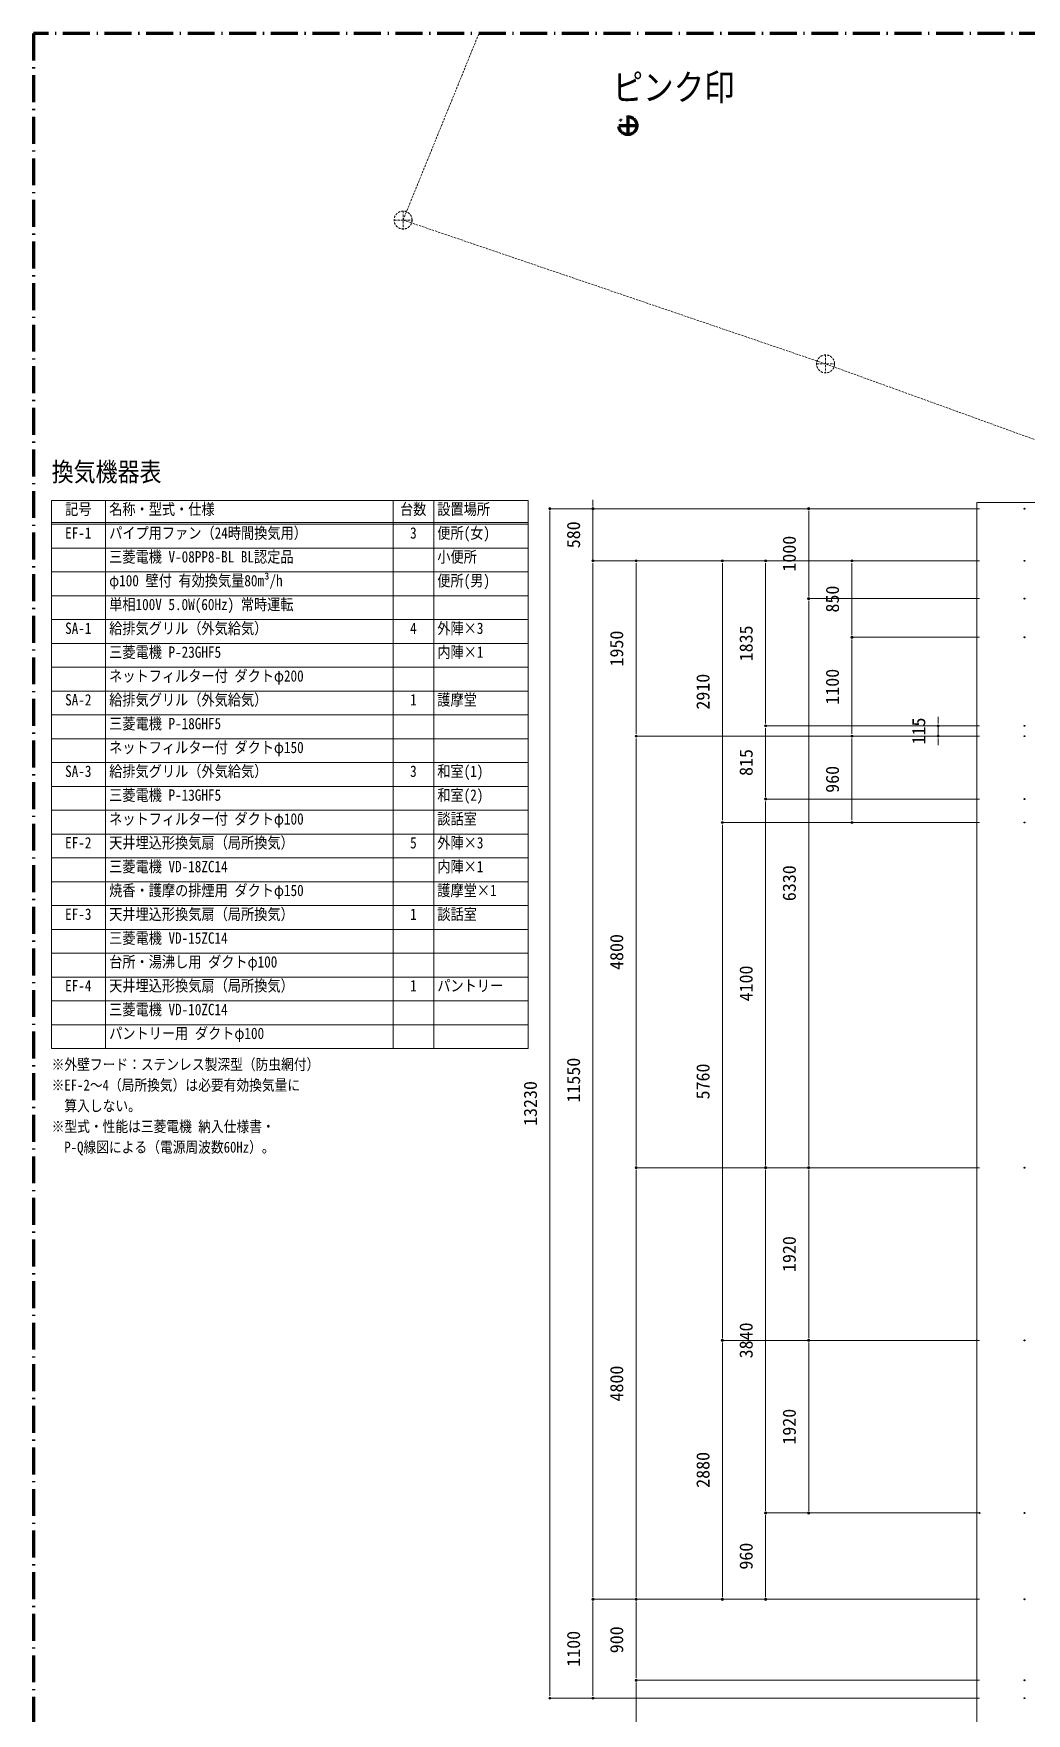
# Model space of a CAD drawing. Units: millimetres at full size. Extents: x -21029 to 20237, y -14043 to 14043.
# Drawn here: x -20201 to -9157, y -4640 to 14043 of the extents above; entities that cross this region are included whole.
import ezdxf
from ezdxf.enums import TextEntityAlignment as Align

# ---------------------------------------------------------------- set-up
doc = ezdxf.new("R2010")
doc.units = ezdxf.units.MM
doc.header["$LTSCALE"] = 50
doc.header["$PDMODE"] = 32
doc.header["$PDSIZE"] = 10
doc.linetypes.add('DASHED_DOTTED', pattern=[9.25, 6, -1.5, 0.25, -1.5])
doc.linetypes.add('USER12', pattern=[0.75, 0.5, -0.25])
for name, color, linetype, lineweight in [('0-9_HARI', 7, 'Continuous', 15), ('1-1_SUNPO', 7, 'Continuous', 15), ('1-6_WAKU', 1, 'DASHED_DOTTED', 80), ('1-7_画層2', 7, 'DASHED_DOTTED', 80), ('1-A_画層1', 7, 'USER12', 18), ('1-D_CONCRETE', 7, 'Continuous', 18), ('2-6_機器表', 7, 'Continuous', 15)]:
    doc.layers.add(name, color=color, linetype=linetype, lineweight=lineweight)
doc.layers.add('1-2_DEFPOINTS', color=7, linetype='Continuous')
doc.styles.add('ＭＳ ゴシック', font='')
doc.styles.get('ＭＳ ゴシック').set_extended_font_data('MS Gothic')

# ---------------------------------------------------------------- blocks, each defined once
blk = doc.blocks.new('_Dot')
at = {"layer": '0-9_HARI'}
for p, q in [((-0.5, 0), (-1, 0)), ((0.25, 0), (-0.25, 0))]:
    blk.add_line(p, q, dxfattribs=at)
blk.add_circle((0, 0), 0.25, dxfattribs=at)
blk = doc.blocks.new('D62')
at = {"layer": '1-1_SUNPO'}
for p, q in [((10540, 23170), (5760, 23170)), ((5760, 9990), (5760, 23120)), ((10540, 9940), (5760, 9940))]:
    blk.add_line(p, q, dxfattribs=at)
at = {"layer": '1-2_DEFPOINTS'}
for p in [(5760, 23170), (11040, 23170), (11040, 9940)]:
    blk.add_point(p, dxfattribs=at)
at = {"layer": '1-1_SUNPO', "xscale": 50, "yscale": 50}
for p, rotation in [((5760, 23170), 90), ((5760, 9940), 270)]:
    blk.add_blockref('_Dot', p, dxfattribs=dict(at, rotation=rotation))
at = {"layer": '1-1_SUNPO', "style": 'ＭＳ ゴシック'}
blk.add_text('13230', height=146.6, rotation=90, dxfattribs=at).set_placement((5660, 16305), align=Align.BOTTOM_LEFT)
blk = doc.blocks.new('D63')
at = {"layer": '1-1_SUNPO'}
for p, q in [((10540, 11040), (6240, 11040)), ((6240, 9990), (6240, 10990)), ((10540, 9940), (6240, 9940))]:
    blk.add_line(p, q, dxfattribs=at)
at = {"layer": '1-2_DEFPOINTS'}
for p in [(6240, 11040), (11040, 11040), (11040, 9940)]:
    blk.add_point(p, dxfattribs=at)
at = {"layer": '1-1_SUNPO', "xscale": 50, "yscale": 50}
for p, rotation in [((6240, 11040), 90), ((6240, 9940), 270)]:
    blk.add_blockref('_Dot', p, dxfattribs=dict(at, rotation=rotation))
at = {"layer": '1-1_SUNPO', "style": 'ＭＳ ゴシック'}
blk.add_text('1100', height=146.6, rotation=90, dxfattribs=at).set_placement((6140, 10290), align=Align.BOTTOM_LEFT)
blk = doc.blocks.new('D64')
at = {"layer": '1-1_SUNPO'}
for p, q in [((10540, 22590), (6240, 22590)), ((6240, 11090), (6240, 22540)), ((10540, 11040), (6240, 11040))]:
    blk.add_line(p, q, dxfattribs=at)
at = {"layer": '1-2_DEFPOINTS'}
for p in [(6240, 22590), (11040, 22590), (11040, 11040)]:
    blk.add_point(p, dxfattribs=at)
at = {"layer": '1-1_SUNPO', "xscale": 50, "yscale": 50}
for p, rotation in [((6240, 22590), 90), ((6240, 11040), 270)]:
    blk.add_blockref('_Dot', p, dxfattribs=dict(at, rotation=rotation))
at = {"layer": '1-1_SUNPO', "style": 'ＭＳ ゴシック'}
blk.add_text('11550', height=146.6, rotation=90, dxfattribs=at).set_placement((6140, 16565), align=Align.BOTTOM_LEFT)
blk = doc.blocks.new('D65')
at = {"layer": '1-1_SUNPO'}
for p, q in [((6240, 23220), (6240, 23270)), ((10540, 23170), (6240, 23170)), ((6240, 22590), (6240, 23170)), ((10540, 22590), (6240, 22590)), ((6240, 22540), (6240, 22490))]:
    blk.add_line(p, q, dxfattribs=at)
at = {"layer": '1-2_DEFPOINTS'}
for p in [(6240, 23170), (11040, 23170), (11040, 22590)]:
    blk.add_point(p, dxfattribs=at)
at = {"layer": '1-1_SUNPO', "xscale": 50, "yscale": 50}
for p, rotation in [((6240, 23170), 270), ((6240, 22590), 90)]:
    blk.add_blockref('_Dot', p, dxfattribs=dict(at, rotation=rotation))
at = {"layer": '1-1_SUNPO', "style": 'ＭＳ ゴシック'}
blk.add_text('580', height=146.6, rotation=90, dxfattribs=at).set_placement((6140, 22730), align=Align.BOTTOM_LEFT)
blk = doc.blocks.new('D66')
at = {"layer": '1-1_SUNPO'}
for p, q in [((10540, 15840), (6720, 15840)), ((6720, 11090), (6720, 15790)), ((10540, 11040), (6720, 11040))]:
    blk.add_line(p, q, dxfattribs=at)
at = {"layer": '1-2_DEFPOINTS'}
for p in [(6720, 15840), (11040, 15840), (11040, 11040)]:
    blk.add_point(p, dxfattribs=at)
at = {"layer": '1-1_SUNPO', "xscale": 50, "yscale": 50}
for p, rotation in [((6720, 15840), 90), ((6720, 11040), 270)]:
    blk.add_blockref('_Dot', p, dxfattribs=dict(at, rotation=rotation))
at = {"layer": '1-1_SUNPO', "style": 'ＭＳ ゴシック'}
blk.add_text('4800', height=146.6, rotation=90, dxfattribs=at).set_placement((6620, 13240), align=Align.BOTTOM_LEFT)
blk = doc.blocks.new('D67')
at = {"layer": '1-1_SUNPO'}
for p, q in [((10540, 20640), (6720, 20640)), ((6720, 15890), (6720, 20590)), ((10540, 15840), (6720, 15840))]:
    blk.add_line(p, q, dxfattribs=at)
at = {"layer": '1-2_DEFPOINTS'}
for p in [(6720, 20640), (11040, 20640), (11040, 15840)]:
    blk.add_point(p, dxfattribs=at)
at = {"layer": '1-1_SUNPO', "xscale": 50, "yscale": 50}
for p, rotation in [((6720, 20640), 90), ((6720, 15840), 270)]:
    blk.add_blockref('_Dot', p, dxfattribs=dict(at, rotation=rotation))
at = {"layer": '1-1_SUNPO', "style": 'ＭＳ ゴシック'}
blk.add_text('4800', height=146.6, rotation=90, dxfattribs=at).set_placement((6620, 18040), align=Align.BOTTOM_LEFT)
blk = doc.blocks.new('D68')
at = {"layer": '1-1_SUNPO'}
for p, q in [((10540, 22590), (6720, 22590)), ((6720, 20690), (6720, 22540)), ((10540, 20640), (6720, 20640))]:
    blk.add_line(p, q, dxfattribs=at)
at = {"layer": '1-2_DEFPOINTS'}
for p in [(6720, 22590), (11040, 22590), (11040, 20640)]:
    blk.add_point(p, dxfattribs=at)
at = {"layer": '1-1_SUNPO', "xscale": 50, "yscale": 50}
for p, rotation in [((6720, 22590), 90), ((6720, 20640), 270)]:
    blk.add_blockref('_Dot', p, dxfattribs=dict(at, rotation=rotation))
at = {"layer": '1-1_SUNPO', "style": 'ＭＳ ゴシック'}
blk.add_text('1950', height=146.6, rotation=90, dxfattribs=at).set_placement((6620, 21415), align=Align.BOTTOM_LEFT)
blk = doc.blocks.new('D69')
at = {"layer": '1-1_SUNPO'}
for p, q in [((10540, 10140), (6720, 10140)), ((6720, 8440), (6720, 10090)), ((10540, 8390), (6720, 8390))]:
    blk.add_line(p, q, dxfattribs=at)
at = {"layer": '1-2_DEFPOINTS'}
for p in [(6720, 10140), (11040, 10140), (11040, 8390)]:
    blk.add_point(p, dxfattribs=at)
at = {"layer": '1-1_SUNPO', "xscale": 50, "yscale": 50}
for p, rotation in [((6720, 10140), 90), ((6720, 8390), 270)]:
    blk.add_blockref('_Dot', p, dxfattribs=dict(at, rotation=rotation))
at = {"layer": '1-1_SUNPO', "style": 'ＭＳ ゴシック'}
blk.add_text('1750', height=146.6, rotation=90, dxfattribs=at).set_placement((6620, 9065), align=Align.BOTTOM_LEFT)
blk = doc.blocks.new('D70')
at = {"layer": '1-1_SUNPO'}
for p, q in [((10540, 11040), (6720, 11040)), ((6720, 10190), (6720, 10990)), ((10540, 10140), (6720, 10140))]:
    blk.add_line(p, q, dxfattribs=at)
at = {"layer": '1-2_DEFPOINTS'}
for p in [(6720, 11040), (11040, 11040), (11040, 10140)]:
    blk.add_point(p, dxfattribs=at)
at = {"layer": '1-1_SUNPO', "xscale": 50, "yscale": 50}
for p, rotation in [((6720, 11040), 90), ((6720, 10140), 270)]:
    blk.add_blockref('_Dot', p, dxfattribs=dict(at, rotation=rotation))
at = {"layer": '1-1_SUNPO', "style": 'ＭＳ ゴシック'}
blk.add_text('900', height=146.6, rotation=90, dxfattribs=at).set_placement((6620, 10440), align=Align.BOTTOM_LEFT)
blk = doc.blocks.new('D71')
at = {"layer": '1-1_SUNPO'}
for p, q in [((10540, 13920), (7680, 13920)), ((7680, 11090), (7680, 13870)), ((10540, 11040), (7680, 11040))]:
    blk.add_line(p, q, dxfattribs=at)
at = {"layer": '1-2_DEFPOINTS'}
for p in [(7680, 13920), (11040, 13920), (11040, 11040)]:
    blk.add_point(p, dxfattribs=at)
at = {"layer": '1-1_SUNPO', "xscale": 50, "yscale": 50}
for p, rotation in [((7680, 13920), 90), ((7680, 11040), 270)]:
    blk.add_blockref('_Dot', p, dxfattribs=dict(at, rotation=rotation))
at = {"layer": '1-1_SUNPO', "style": 'ＭＳ ゴシック'}
blk.add_text('2880', height=146.6, rotation=90, dxfattribs=at).set_placement((7580, 12280), align=Align.BOTTOM_LEFT)
blk = doc.blocks.new('D72')
at = {"layer": '1-1_SUNPO'}
for p, q in [((10540, 19680), (7680, 19680)), ((7680, 13970), (7680, 19630)), ((10540, 13920), (7680, 13920))]:
    blk.add_line(p, q, dxfattribs=at)
at = {"layer": '1-2_DEFPOINTS'}
for p in [(7680, 19680), (11040, 19680), (11040, 13920)]:
    blk.add_point(p, dxfattribs=at)
at = {"layer": '1-1_SUNPO', "xscale": 50, "yscale": 50}
for p, rotation in [((7680, 19680), 90), ((7680, 13920), 270)]:
    blk.add_blockref('_Dot', p, dxfattribs=dict(at, rotation=rotation))
at = {"layer": '1-1_SUNPO', "style": 'ＭＳ ゴシック'}
blk.add_text('5760', height=146.6, rotation=90, dxfattribs=at).set_placement((7580, 16600), align=Align.BOTTOM_LEFT)
blk = doc.blocks.new('D73')
at = {"layer": '1-1_SUNPO'}
for p, q in [((10540, 22590), (7680, 22590)), ((7680, 19730), (7680, 22540)), ((10540, 19680), (7680, 19680))]:
    blk.add_line(p, q, dxfattribs=at)
at = {"layer": '1-2_DEFPOINTS'}
for p in [(7680, 22590), (11040, 22590), (11040, 19680)]:
    blk.add_point(p, dxfattribs=at)
at = {"layer": '1-1_SUNPO', "xscale": 50, "yscale": 50}
for p, rotation in [((7680, 22590), 90), ((7680, 19680), 270)]:
    blk.add_blockref('_Dot', p, dxfattribs=dict(at, rotation=rotation))
at = {"layer": '1-1_SUNPO', "style": 'ＭＳ ゴシック'}
blk.add_text('2910', height=146.6, rotation=90, dxfattribs=at).set_placement((7580, 20935), align=Align.BOTTOM_LEFT)
blk = doc.blocks.new('D74')
at = {"layer": '1-1_SUNPO'}
for p, q in [((10540, 22590), (8160, 22590)), ((8160, 20805), (8160, 22540)), ((10540, 20755), (8160, 20755))]:
    blk.add_line(p, q, dxfattribs=at)
at = {"layer": '1-2_DEFPOINTS'}
for p in [(8160, 22590), (11040, 22590), (11040, 20755)]:
    blk.add_point(p, dxfattribs=at)
at = {"layer": '1-1_SUNPO', "xscale": 50, "yscale": 50}
for p, rotation in [((8160, 22590), 90), ((8160, 20755), 270)]:
    blk.add_blockref('_Dot', p, dxfattribs=dict(at, rotation=rotation))
at = {"layer": '1-1_SUNPO', "style": 'ＭＳ ゴシック'}
blk.add_text('1835', height=146.6, rotation=90, dxfattribs=at).set_placement((8060, 21472.5), align=Align.BOTTOM_LEFT)
blk = doc.blocks.new('D75')
at = {"layer": '1-1_SUNPO'}
for p, q in [((10540, 22170), (8640, 22170)), ((8640, 15890), (8640, 22120)), ((10540, 15840), (8640, 15840))]:
    blk.add_line(p, q, dxfattribs=at)
at = {"layer": '1-2_DEFPOINTS'}
for p in [(8640, 22170), (11040, 22170), (11040, 15840)]:
    blk.add_point(p, dxfattribs=at)
at = {"layer": '1-1_SUNPO', "xscale": 50, "yscale": 50}
for p, rotation in [((8640, 22170), 90), ((8640, 15840), 270)]:
    blk.add_blockref('_Dot', p, dxfattribs=dict(at, rotation=rotation))
at = {"layer": '1-1_SUNPO', "style": 'ＭＳ ゴシック'}
blk.add_text('6330', height=146.6, rotation=90, dxfattribs=at).set_placement((8540, 18805), align=Align.BOTTOM_LEFT)
blk = doc.blocks.new('D76')
at = {"layer": '1-1_SUNPO'}
for p, q in [((10540, 23170), (8640, 23170)), ((8640, 22220), (8640, 23120)), ((10540, 22170), (8640, 22170))]:
    blk.add_line(p, q, dxfattribs=at)
at = {"layer": '1-2_DEFPOINTS'}
for p in [(8640, 23170), (11040, 23170), (11040, 22170)]:
    blk.add_point(p, dxfattribs=at)
at = {"layer": '1-1_SUNPO', "xscale": 50, "yscale": 50}
for p, rotation in [((8640, 23170), 90), ((8640, 22170), 270)]:
    blk.add_blockref('_Dot', p, dxfattribs=dict(at, rotation=rotation))
at = {"layer": '1-1_SUNPO', "style": 'ＭＳ ゴシック'}
blk.add_text('1000', height=146.6, rotation=90, dxfattribs=at).set_placement((8540, 22470), align=Align.BOTTOM_LEFT)
blk = doc.blocks.new('D77')
at = {"layer": '1-1_SUNPO'}
for p, q in [((10540, 19940), (8160, 19940)), ((8160, 15890), (8160, 19890)), ((10540, 15840), (8160, 15840))]:
    blk.add_line(p, q, dxfattribs=at)
at = {"layer": '1-2_DEFPOINTS'}
for p in [(8160, 19940), (11040, 19940), (11040, 15840)]:
    blk.add_point(p, dxfattribs=at)
at = {"layer": '1-1_SUNPO', "xscale": 50, "yscale": 50}
for p, rotation in [((8160, 19940), 90), ((8160, 15840), 270)]:
    blk.add_blockref('_Dot', p, dxfattribs=dict(at, rotation=rotation))
at = {"layer": '1-1_SUNPO', "style": 'ＭＳ ゴシック'}
blk.add_text('4100', height=146.6, rotation=90, dxfattribs=at).set_placement((8060, 17690), align=Align.BOTTOM_LEFT)
blk = doc.blocks.new('D78')
at = {"layer": '1-1_SUNPO'}
for p, q in [((10540, 20755), (8160, 20755)), ((8160, 19990), (8160, 20705)), ((10540, 19940), (8160, 19940))]:
    blk.add_line(p, q, dxfattribs=at)
at = {"layer": '1-2_DEFPOINTS'}
for p in [(8160, 20755), (11040, 20755), (11040, 19940)]:
    blk.add_point(p, dxfattribs=at)
at = {"layer": '1-1_SUNPO', "xscale": 50, "yscale": 50}
for p, rotation in [((8160, 20755), 90), ((8160, 19940), 270)]:
    blk.add_blockref('_Dot', p, dxfattribs=dict(at, rotation=rotation))
at = {"layer": '1-1_SUNPO', "style": 'ＭＳ ゴシック'}
blk.add_text('815', height=146.6, rotation=90, dxfattribs=at).set_placement((8060, 20197.5), align=Align.BOTTOM_LEFT)
blk = doc.blocks.new('D79')
at = {"layer": '1-1_SUNPO'}
for p, q in [((10540, 12000), (8160, 12000)), ((8160, 11090), (8160, 11950)), ((10540, 11040), (8160, 11040))]:
    blk.add_line(p, q, dxfattribs=at)
at = {"layer": '1-2_DEFPOINTS'}
for p in [(8160, 12000), (11040, 12000), (11040, 11040)]:
    blk.add_point(p, dxfattribs=at)
at = {"layer": '1-1_SUNPO', "xscale": 50, "yscale": 50}
for p, rotation in [((8160, 12000), 90), ((8160, 11040), 270)]:
    blk.add_blockref('_Dot', p, dxfattribs=dict(at, rotation=rotation))
at = {"layer": '1-1_SUNPO', "style": 'ＭＳ ゴシック'}
blk.add_text('960', height=146.6, rotation=90, dxfattribs=at).set_placement((8060, 11370), align=Align.BOTTOM_LEFT)
blk = doc.blocks.new('D80')
at = {"layer": '1-1_SUNPO'}
for p, q in [((10540, 15840), (8160, 15840)), ((8160, 12050), (8160, 15790)), ((10540, 12000), (8160, 12000))]:
    blk.add_line(p, q, dxfattribs=at)
at = {"layer": '1-2_DEFPOINTS'}
for p in [(8160, 15840), (11040, 15840), (11040, 12000)]:
    blk.add_point(p, dxfattribs=at)
at = {"layer": '1-1_SUNPO', "xscale": 50, "yscale": 50}
for p, rotation in [((8160, 15840), 90), ((8160, 12000), 270)]:
    blk.add_blockref('_Dot', p, dxfattribs=dict(at, rotation=rotation))
at = {"layer": '1-1_SUNPO', "style": 'ＭＳ ゴシック'}
blk.add_text('3840', height=146.6, rotation=90, dxfattribs=at).set_placement((8060, 13720), align=Align.BOTTOM_LEFT)
blk = doc.blocks.new('D81')
at = {"layer": '1-1_SUNPO'}
for p, q in [((10010, 13920), (8640, 13920)), ((8640, 12050), (8640, 13870)), ((10040, 12000), (8640, 12000))]:
    blk.add_line(p, q, dxfattribs=at)
at = {"layer": '1-2_DEFPOINTS'}
for p in [(8640, 13920), (10510, 13920), (10540, 12000)]:
    blk.add_point(p, dxfattribs=at)
at = {"layer": '1-1_SUNPO', "xscale": 50, "yscale": 50}
for p, rotation in [((8640, 13920), 90), ((8640, 12000), 270)]:
    blk.add_blockref('_Dot', p, dxfattribs=dict(at, rotation=rotation))
at = {"layer": '1-1_SUNPO', "style": 'ＭＳ ゴシック'}
blk.add_text('1920', height=146.6, rotation=90, dxfattribs=at).set_placement((8540, 12760), align=Align.BOTTOM_LEFT)
blk = doc.blocks.new('D82')
at = {"layer": '1-1_SUNPO'}
for p, q in [((10540, 15840), (8640, 15840)), ((8640, 13970), (8640, 15790)), ((10010, 13920), (8640, 13920))]:
    blk.add_line(p, q, dxfattribs=at)
at = {"layer": '1-2_DEFPOINTS'}
for p in [(8640, 15840), (11040, 15840), (10510, 13920)]:
    blk.add_point(p, dxfattribs=at)
at = {"layer": '1-1_SUNPO', "xscale": 50, "yscale": 50}
for p, rotation in [((8640, 15840), 90), ((8640, 13920), 270)]:
    blk.add_blockref('_Dot', p, dxfattribs=dict(at, rotation=rotation))
at = {"layer": '1-1_SUNPO', "style": 'ＭＳ ゴシック'}
blk.add_text('1920', height=146.6, rotation=90, dxfattribs=at).set_placement((8540, 14680), align=Align.BOTTOM_LEFT)
blk = doc.blocks.new('D83')
at = {"layer": '1-1_SUNPO'}
for p, q in [((10540, 20640), (9120, 20640)), ((9120, 19730), (9120, 20590)), ((10540, 19680), (9120, 19680))]:
    blk.add_line(p, q, dxfattribs=at)
at = {"layer": '1-2_DEFPOINTS'}
for p in [(9120, 20640), (11040, 20640), (11040, 19680)]:
    blk.add_point(p, dxfattribs=at)
at = {"layer": '1-1_SUNPO', "xscale": 50, "yscale": 50}
for p, rotation in [((9120, 20640), 90), ((9120, 19680), 270)]:
    blk.add_blockref('_Dot', p, dxfattribs=dict(at, rotation=rotation))
at = {"layer": '1-1_SUNPO', "style": 'ＭＳ ゴシック'}
blk.add_text('960', height=146.6, rotation=90, dxfattribs=at).set_placement((9020, 20010), align=Align.BOTTOM_LEFT)
blk = doc.blocks.new('D84')
at = {"layer": '1-1_SUNPO'}
for p, q in [((10540, 21740), (9120, 21740)), ((9120, 20690), (9120, 21690)), ((10540, 20640), (9120, 20640))]:
    blk.add_line(p, q, dxfattribs=at)
at = {"layer": '1-2_DEFPOINTS'}
for p in [(9120, 21740), (11040, 21740), (11040, 20640)]:
    blk.add_point(p, dxfattribs=at)
at = {"layer": '1-1_SUNPO', "xscale": 50, "yscale": 50}
for p, rotation in [((9120, 21740), 90), ((9120, 20640), 270)]:
    blk.add_blockref('_Dot', p, dxfattribs=dict(at, rotation=rotation))
at = {"layer": '1-1_SUNPO', "style": 'ＭＳ ゴシック'}
blk.add_text('1100', height=146.6, rotation=90, dxfattribs=at).set_placement((9020, 20990), align=Align.BOTTOM_LEFT)
blk = doc.blocks.new('D85')
at = {"layer": '1-1_SUNPO'}
for p, q in [((10540, 22590), (9120, 22590)), ((9120, 21790), (9120, 22540)), ((10540, 21740), (9120, 21740))]:
    blk.add_line(p, q, dxfattribs=at)
at = {"layer": '1-2_DEFPOINTS'}
for p in [(9120, 22590), (11040, 22590), (11040, 21740)]:
    blk.add_point(p, dxfattribs=at)
at = {"layer": '1-1_SUNPO', "xscale": 50, "yscale": 50}
for p, rotation in [((9120, 22590), 90), ((9120, 21740), 270)]:
    blk.add_blockref('_Dot', p, dxfattribs=dict(at, rotation=rotation))
at = {"layer": '1-1_SUNPO', "style": 'ＭＳ ゴシック'}
blk.add_text('850', height=146.6, rotation=90, dxfattribs=at).set_placement((9020, 22015), align=Align.BOTTOM_LEFT)
blk = doc.blocks.new('D86')
at = {"layer": '1-1_SUNPO'}
for p, q in [((10080, 20805), (10080, 20855)), ((10540, 20755), (10080, 20755)), ((10080, 20640), (10080, 20755)), ((10540, 20640), (10080, 20640)), ((10080, 20590), (10080, 20540))]:
    blk.add_line(p, q, dxfattribs=at)
at = {"layer": '1-2_DEFPOINTS'}
for p in [(10080, 20755), (11040, 20755), (11040, 20640)]:
    blk.add_point(p, dxfattribs=at)
at = {"layer": '1-1_SUNPO', "xscale": 50, "yscale": 50}
for p, rotation in [((10080, 20755), 270), ((10080, 20640), 90)]:
    blk.add_blockref('_Dot', p, dxfattribs=dict(at, rotation=rotation))
at = {"layer": '1-1_SUNPO', "style": 'ＭＳ ゴシック'}
blk.add_text('115', height=146.6, rotation=90, dxfattribs=at).set_placement((9980, 20547.5), align=Align.BOTTOM_LEFT)

msp = doc.modelspace()

# ---------------------------------------------------------------- linework, layer by layer
at = {"layer": '1-6_WAKU'}
for p, q in [((-20200.84, 14042.93), (-20200.84, -14042.93)), ((20200.84, 14042.93), (-20200.84, 14042.93))]:
    msp.add_line(p, q, dxfattribs=at)
at = {"layer": '1-7_画層2', "color": 1}
for p, q in [((-13590.45, 13119.15), (-13590.45, 12919.15)), ((-13690.45, 13019.15), (-13490.45, 13019.15))]:
    msp.add_line(p, q, dxfattribs=at)
msp.add_circle((-13590.45, 13019.15), 100, dxfattribs=at)
at = {"layer": '1-A_画層1'}
for p, q in [((-16090.45, 11969.15), (-15247.27, 14042.93)), ((-16190.45, 11969.15), (-15990.45, 11969.15)), ((-16090.45, 12069.15), (-16090.45, 11869.15)), ((-16090.45, 11969.15), (-11390.45, 10369.15)), ((-11390.45, 10469.15), (-11390.45, 10269.15)), ((-11490.45, 10369.15), (-11290.45, 10369.15)), ((-11390.45, 10369.15), (-9040.45, 9519.15))]:
    msp.add_line(p, q, dxfattribs=at)
for centre in [(-16090.45, 11969.15), (-11390.45, 10369.15)]:
    msp.add_circle(centre, 100, dxfattribs=at)
at = {"layer": '1-D_CONCRETE'}
for p in [(9951.98, 8826.35), (-9708.02, -7606.78)]:
    msp.add_line(p, (-9708.02, 8826.35), dxfattribs=at)
at = {"layer": '2-6_機器表'}
for p, q in [((-20000, 8850), (-14700, 8850)), ((-20000, 8850), (-20000, 2755)), ((-19400, 8850), (-19400, 2755)), ((-16200, 8850), (-16200, 2755)), ((-15750, 8850), (-15750, 2755)), ((-14700, 8850), (-14700, 2755)), ((-20000, 8605), (-14700, 8605)), ((-20000, 8585), (-14700, 8585)), ((-20000, 8320), (-14700, 8320)), ((-20000, 8055), (-14700, 8055)), ((-20000, 7790), (-14700, 7790)), ((-20000, 7525), (-14700, 7525)), ((-20000, 7260), (-14700, 7260)), ((-20000, 6995), (-14700, 6995)), ((-20000, 6730), (-14700, 6730)), ((-20000, 6465), (-14700, 6465)), ((-20000, 6200), (-14700, 6200)), ((-20000, 5935), (-14700, 5935)), ((-20000, 5670), (-14700, 5670)), ((-20000, 5405), (-14700, 5405)), ((-20000, 5140), (-14700, 5140)), ((-20000, 4875), (-14700, 4875)), ((-20000, 4610), (-14700, 4610)), ((-20000, 4345), (-14700, 4345)), ((-20000, 4080), (-14700, 4080)), ((-20000, 3815), (-14700, 3815)), ((-20000, 3550), (-14700, 3550)), ((-20000, 3285), (-14700, 3285)), ((-20000, 3020), (-14700, 3020)), ((-20000, 2755), (-14700, 2755))]:
    msp.add_line(p, q, dxfattribs=at)

# ---------------------------------------------------------------- block references
at = {"layer": '1-1_SUNPO'}
for name in ['D65', 'D62', 'D76', 'D64', 'D68', 'D73', 'D74', 'D85', 'D75', 'D84', 'D78', 'D86', 'D67', 'D83', 'D77', 'D72', 'D66', 'D80', 'D82', 'D71', 'D81', 'D79', 'D63', 'D70', 'D69']:
    msp.add_blockref(name, (-20218.02, -14411.15), dxfattribs=at)

# ---------------------------------------------------------------- texts
at = {"layer": '1-7_画層2', "style": 'ＭＳ ゴシック', "width": 0.85}
msp.add_text('ピンク印', height=293.3, dxfattribs=at).set_placement((-13760.27, 13211.53), align=Align.BOTTOM_LEFT)
at = {"layer": '2-6_機器表', "style": 'ＭＳ ゴシック', "width": 0.85}
for s, height, p in [('換気機器表', 210.8, (-20000, 9000)), ('記号', 126.5, (-19850, 8652.5)), ('名称・型式・仕様', 126.5, (-19360, 8652.5)), ('台数', 126.5, (-16125, 8652.5)), ('設置場所', 126.5, (-15710, 8652.5)), ('EF-1', 126.5, (-19850, 8387.5)), ('パイプ用ファン（24時間換気用）', 126.5, (-19360, 8387.5)), ('3', 126.5, (-16012.5, 8387.5)), ('便所(女)', 126.5, (-15710, 8387.5)), ('三菱電機 V-08PP8-BL BL認定品', 126.5, (-19360, 8122.5)), ('小便所', 126.5, (-15710, 8122.5)), ('φ100 壁付 有効換気量80m³/h', 126.5, (-19360, 7857.5)), ('便所(男)', 126.5, (-15710, 7857.5)), ('単相100V 5.0W(60Hz) 常時運転', 126.5, (-19360, 7592.5)), ('SA-1', 126.5, (-19850, 7327.5)), ('給排気グリル（外気給気）', 126.5, (-19360, 7327.5)), ('4', 126.5, (-16012.5, 7327.5)), ('外陣×3', 126.5, (-15710, 7327.5)), ('三菱電機 P-23GHF5', 126.5, (-19360, 7062.5)), ('内陣×1', 126.5, (-15710, 7062.5)), ('ネットフィルター付 ダクトφ200', 126.5, (-19360, 6797.5)), ('SA-2', 126.5, (-19850, 6532.5)), ('給排気グリル（外気給気）', 126.5, (-19360, 6532.5)), ('1', 126.5, (-16012.5, 6532.5)), ('護摩堂', 126.5, (-15710, 6532.5)), ('三菱電機 P-18GHF5', 126.5, (-19360, 6267.5)), ('ネットフィルター付 ダクトφ150', 126.5, (-19360, 6002.5)), ('SA-3', 126.5, (-19850, 5737.5)), ('給排気グリル（外気給気）', 126.5, (-19360, 5737.5)), ('3', 126.5, (-16012.5, 5737.5)), ('和室(1)', 126.5, (-15710, 5737.5)), ('三菱電機 P-13GHF5', 126.5, (-19360, 5472.5)), ('和室(2)', 126.5, (-15710, 5472.5)), ('ネットフィルター付 ダクトφ100', 126.5, (-19360, 5207.5)), ('談話室', 126.5, (-15710, 5207.5)), ('EF-2', 126.5, (-19850, 4942.5)), ('天井埋込形換気扇（局所換気）', 126.5, (-19360, 4942.5)), ('5', 126.5, (-16012.5, 4942.5)), ('外陣×3', 126.5, (-15710, 4942.5)), ('三菱電機 VD-18ZC14', 126.5, (-19360, 4677.5)), ('内陣×1', 126.5, (-15710, 4677.5)), ('焼香・護摩の排煙用 ダクトφ150', 126.5, (-19360, 4412.5)), ('護摩堂×1', 126.5, (-15710, 4412.5)), ('EF-3', 126.5, (-19850, 4147.5)), ('天井埋込形換気扇（局所換気）', 126.5, (-19360, 4147.5)), ('1', 126.5, (-16012.5, 4147.5)), ('談話室', 126.5, (-15710, 4147.5)), ('三菱電機 VD-15ZC14', 126.5, (-19360, 3882.5)), ('台所・湯沸し用 ダクトφ100', 126.5, (-19360, 3617.5)), ('EF-4', 126.5, (-19850, 3352.5)), ('天井埋込形換気扇（局所換気）', 126.5, (-19360, 3352.5)), ('1', 126.5, (-16012.5, 3352.5)), ('パントリー', 126.5, (-15710, 3352.5)), ('三菱電機 VD-10ZC14', 126.5, (-19360, 3087.5)), ('パントリー用 ダクトφ100', 126.5, (-19360, 2822.5)), ('※外壁フード：ステンレス製深型（防虫網付）', 122.3, (-20000, 2480)), ('※EF-2〜4（局所換気）は必要有効換気量に', 122.3, (-20000, 2250)), ('\u3000算入しない。', 122.3, (-20000, 2020)), ('※型式・性能は三菱電機 納入仕様書・', 122.3, (-20000, 1790)), ('\u3000P-Q線図による（電源周波数60Hz）。', 122.3, (-20000, 1560))]:
    msp.add_text(s, height=height, dxfattribs=at).set_placement(p, align=Align.BOTTOM_LEFT)

doc.saveas('drawing.dxf')
